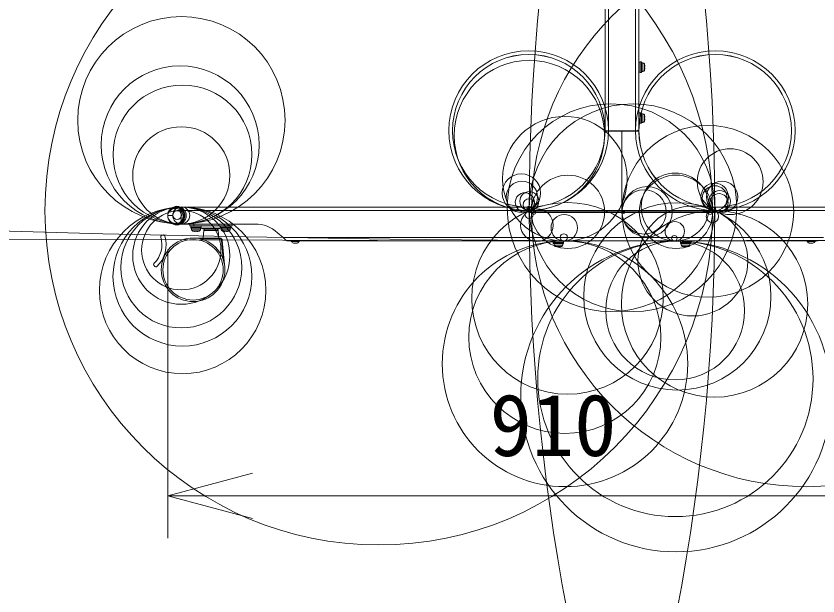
# Model space of a CAD drawing. Units: millimetres, scale not verified. Extents: x -4441 to 4512, y -674 to 8972.
# Drawn here: x 19.13 to 42.79, y 8.23 to 25.32 of the extents above; entities that cross this region are included whole.
import ezdxf
from ezdxf.enums import TextEntityAlignment as Align

# ---------------------------------------------------------------- set-up
doc = ezdxf.new("R2010")
doc.units = ezdxf.units.MM
doc.header["$LTSCALE"] = 0.125
for name, color, linetype, lineweight in [('0-0_0', 7, 'Continuous', 18), ('0-5_SUNPO', 3, 'Continuous', 18), ('0-6_GAIKEI', 1, 'Continuous', 18)]:
    doc.layers.add(name, color=color, linetype=linetype, lineweight=lineweight)
doc.styles.add('ＭＳ ゴシック', font='')
doc.styles.get('ＭＳ ゴシック').set_extended_font_data('MS Gothic')

# ---------------------------------------------------------------- blocks, each defined once
blk = doc.blocks.new('_Open30')
at = {"layer": '0-0_0'}
blk.add_line((0, 0), (-1, 0), dxfattribs=at)
blk.add_lwpolyline([(-1, 0.26795), (0, 0), (-1, -0.26795)], dxfattribs=at)
blk = doc.blocks.new('D7')
at = {"layer": '0-5_SUNPO'}
for p, q in [((217.0998, 145.9354), (217.0998, 137.4208)), ((239.8498, 145.9354), (239.8498, 137.4208)), ((219.5998, 138.6708), (237.3498, 138.6708))]:
    blk.add_line(p, q, dxfattribs=at)
at = {"layer": '0-5_SUNPO', "xscale": 2.5, "yscale": 2.5, "rotation": 180}
blk.add_blockref('_Open30', (217.0998, 138.6708), dxfattribs=at)
at = {"layer": '0-5_SUNPO', "xscale": 2.5, "yscale": 2.5}
blk.add_blockref('_Open30', (239.8498, 138.6708), dxfattribs=at)
at = {"layer": '0-5_SUNPO', "color": 7, "style": 'ＭＳ ゴシック'}
blk.add_text('910', height=1.833, dxfattribs=at).set_placement((226.5998, 139.2958), align=Align.BOTTOM_LEFT)

msp = doc.modelspace()

# ---------------------------------------------------------------- linework, layer by layer
at = {"layer": '0-6_GAIKEI', "color": 7}
for p, q in [((36.5072, 57.3384), (36.5072, 21.9409)), ((37.5072, 57.3384), (37.5072, 21.9409)), ((37.5472, 23.9647), (37.5072, 23.9647)), ((37.5847, 23.9672), (37.5472, 23.9672)), ((37.626, 23.9437), (37.5847, 23.9459)), ((37.5072, 23.6647), (37.5472, 23.6647)), ((37.5472, 23.6622), (37.5597, 23.6622)), ((37.5847, 23.6834), (37.626, 23.6856)), ((37.6732, 23.8934), (37.6726, 23.8931)), ((37.6809, 23.836), (37.6726, 23.836)), ((37.6809, 23.7934), (37.6726, 23.7934)), ((37.6726, 23.7362), (37.6732, 23.7359)), ((37.5472, 22.4647), (37.5072, 22.4647)), ((37.5847, 22.4672), (37.5472, 22.4672)), ((37.626, 22.4437), (37.5847, 22.4459)), ((37.6732, 22.3934), (37.6726, 22.3931)), ((37.6809, 22.336), (37.6726, 22.336)), ((37.6809, 22.2934), (37.6726, 22.2934)), ((37.5072, 22.1647), (37.5472, 22.1647)), ((37.5472, 22.1622), (37.5597, 22.1622)), ((37.5847, 22.1834), (37.626, 22.1856)), ((37.6726, 22.2362), (37.6732, 22.2359)), ((36.5109, 21.9361), (36.5147, 21.9386)), ((36.5154, 21.9389), (36.5149, 21.9387)), ((36.5152, 21.9388), (36.5197, 21.9397)), ((37.5071, 21.9409), (37.5072, 21.9396)), ((37.5072, 21.9408), (37.5072, 21.9397)), ((37.5073, 21.9272), (37.5073, 21.9272)), ((34.251, 19.6909), (24.0022, 19.6909)), ((34.2697, 19.6897), (34.2697, 19.6897)), ((39.7447, 19.6897), (39.7447, 19.6897)), ((39.7536, 19.686), (39.7563, 19.682)), ((45.9522, 19.6909), (39.7635, 19.6909)), ((24.0022, 19.1909), (24.0022, 19.1962)), ((24.0022, 19.1909), (26.177, 19.1909)), ((24.2863, 19.1018), (24.2863, 19.0893)), ((24.2888, 19.1418), (24.2888, 19.1018)), ((24.3076, 19.0643), (24.3098, 19.0231)), ((24.3604, 18.9764), (24.3601, 18.9758)), ((24.4175, 18.9681), (24.4175, 18.9764)), ((24.4601, 18.9681), (24.4601, 18.9764)), ((24.5176, 18.9758), (24.5173, 18.9764)), ((24.5679, 19.0231), (24.5701, 19.0643)), ((24.5888, 19.1018), (24.5888, 19.1418)), ((24.5913, 19.0643), (24.5913, 19.1018)), ((24.5913, 19.0698), (24.5921, 19.0692)), ((24.6641, 18.9953), (24.6451, 18.7784)), ((25.0825, 19.0418), (24.6702, 19.0418)), ((24.7139, 19.0409), (25.0388, 19.0409)), ((24.7513, 19.0418), (24.7513, 19.0409)), ((25.0013, 19.0409), (25.0013, 19.0418)), ((25.1076, 18.7784), (25.0886, 18.9953)), ((25.1606, 19.0692), (25.1613, 19.0698)), ((25.1613, 19.1018), (25.1613, 19.0893)), ((25.1638, 19.1418), (25.1638, 19.1018)), ((25.1826, 19.0643), (25.1848, 19.0231)), ((25.2354, 18.9764), (25.2351, 18.9758)), ((25.2925, 18.9681), (25.2925, 18.9764)), ((25.3351, 18.9681), (25.3351, 18.9764)), ((25.3926, 18.9758), (25.3923, 18.9764)), ((25.4429, 19.0231), (25.4451, 19.0643)), ((25.4638, 19.1018), (25.4638, 19.1418)), ((25.4663, 19.0643), (25.4663, 19.1018)), ((26.8446, 18.9354), (27.0057, 18.7909)), ((23.4654, 18.8651), (23.4185, 18.8476)), ((24.3763, 18.7784), (25.1381, 18.7784)), ((25.2128, 18.7099), (25.2748, 18.0017)), ((27.0057, 18.7909), (27.0816, 18.7229)), ((42.7894, 18.6909), (27.1651, 18.6909)), ((27.2484, 18.6834), (27.2484, 18.6762)), ((27.4834, 18.6834), (27.2484, 18.6834)), ((27.4834, 18.6762), (27.2484, 18.6762)), ((27.3122, 18.6307), (27.3124, 18.6312)), ((27.3204, 18.6909), (27.3216, 18.6834)), ((27.3529, 18.622), (27.3529, 18.6312)), ((27.3789, 18.622), (27.3789, 18.6312)), ((27.4102, 18.6834), (27.4114, 18.6909)), ((27.4194, 18.6312), (27.4197, 18.6307)), ((27.4834, 18.6762), (27.4834, 18.6834)), ((34.9797, 18.6509), (34.9797, 18.6384)), ((34.9822, 18.6909), (34.9822, 18.6509)), ((35.001, 18.6134), (35.0031, 18.5722)), ((35.0538, 18.5255), (35.0535, 18.5249)), ((35.1109, 18.5172), (35.1109, 18.5255)), ((35.1535, 18.5172), (35.1535, 18.5255)), ((35.211, 18.5249), (35.2107, 18.5255)), ((35.2613, 18.5722), (35.2635, 18.6134)), ((35.2822, 18.6509), (35.2822, 18.6909)), ((35.2847, 18.6134), (35.2847, 18.6509)), ((35.4836, 18.6899), (35.4855, 18.6905)), ((35.4855, 18.6905), (35.4861, 18.6908)), ((38.6335, 18.6899), (38.6358, 18.6899)), ((38.6426, 18.6899), (38.6517, 18.6899)), ((38.6517, 18.6899), (38.7195, 18.6899)), ((38.7211, 18.6899), (38.723, 18.6905)), ((38.723, 18.6905), (38.7237, 18.6908)), ((38.7297, 18.6509), (38.7297, 18.6384)), ((38.7322, 18.6909), (38.7322, 18.6509)), ((38.751, 18.6134), (38.7531, 18.5722)), ((38.8038, 18.5255), (38.8035, 18.5249)), ((38.8609, 18.5172), (38.8609, 18.5255)), ((38.9035, 18.5172), (38.9035, 18.5255)), ((38.961, 18.5249), (38.9607, 18.5255)), ((39.0113, 18.5722), (39.0135, 18.6134)), ((39.0322, 18.6509), (39.0322, 18.6909)), ((39.0347, 18.6134), (39.0347, 18.6509)), ((42.706, 18.6834), (42.471, 18.6834)), ((42.471, 18.6834), (42.471, 18.6762)), ((42.5348, 18.6307), (42.535, 18.6312)), ((42.543, 18.6909), (42.5442, 18.6834)), ((42.5755, 18.6312), (42.5755, 18.622)), ((42.6015, 18.6312), (42.6015, 18.622)), ((42.6328, 18.6834), (42.6341, 18.6909)), ((42.642, 18.6312), (42.6423, 18.6307)), ((42.706, 18.6762), (42.706, 18.6834)), ((23.1937, 17.9773), (23.2264, 17.9394)), ((24.3513, 16.9034), (24.3473, 16.9034))]:
    msp.add_line(p, q, dxfattribs=at)
at = {"layer": '0-6_GAIKEI'}
for p, q in [((36.6072, 57.3384), (36.6072, 21.9409)), ((37.4072, 57.3384), (37.4072, 21.9409)), ((37.5472, 23.6622), (37.5472, 23.9672)), ((37.5847, 23.663), (37.5847, 23.9672)), ((37.626, 23.9437), (37.626, 23.6856)), ((37.6692, 23.9091), (37.6692, 23.7202)), ((37.5472, 22.1622), (37.5472, 22.4672)), ((37.5847, 22.163), (37.5847, 22.4672)), ((37.626, 22.4437), (37.626, 22.1856)), ((37.6692, 22.4091), (37.6692, 22.2202)), ((37.5072, 21.9409), (36.5072, 21.9409)), ((36.5822, 21.9409), (36.5822, 21.9397)), ((36.6071, 21.9272), (37.0072, 21.9273)), ((36.6585, 21.9409), (36.6585, 21.9397)), ((37.0072, 19.5847), (37.0072, 21.9409)), ((37.0072, 21.9273), (37.4073, 21.9272)), ((37.3809, 21.9397), (37.3809, 21.9409)), ((37.4572, 21.9397), (37.4572, 21.9409)), ((24.0022, 19.1959), (24.0022, 19.6909)), ((34.251, 19.6909), (34.251, 19.6159)), ((39.7635, 19.6159), (39.7635, 19.6909)), ((23.7522, 19.4409), (23.6022, 19.4409)), ((34.2546, 19.5909), (24.0022, 19.5909)), ((34.2572, 19.6147), (34.2573, 19.615)), ((34.2663, 19.5789), (34.2634, 19.5847)), ((34.2772, 19.5846), (34.2748, 19.5898)), ((34.2772, 19.5846), (37.0072, 19.5847)), ((37.0072, 19.5517), (34.3321, 19.5517)), ((39.6822, 19.5397), (34.3322, 19.5397)), ((34.3385, 19.5284), (39.676, 19.5284)), ((34.7433, 19.5397), (34.7434, 19.5284)), ((34.8182, 19.5397), (34.8184, 19.5284)), ((37.0072, 19.5847), (39.7372, 19.5846)), ((37.0072, 19.5517), (37.0072, 19.5847)), ((39.6823, 19.5517), (37.0072, 19.5517)), ((39.196, 19.5284), (39.1962, 19.5397)), ((39.2712, 19.5397), (39.271, 19.5284)), ((39.7372, 19.5846), (39.7396, 19.5898)), ((39.751, 19.5847), (39.7482, 19.5789)), ((39.7572, 19.615), (39.7572, 19.6147)), ((45.9522, 19.5909), (39.7598, 19.5909)), ((24.3763, 19.1909), (24.3763, 19.1418)), ((25.3763, 19.1418), (25.3763, 19.1909)), ((24.2863, 19.1018), (24.5913, 19.1018)), ((24.2872, 19.0643), (24.5913, 19.0643)), ((24.5679, 19.0231), (24.3098, 19.0231)), ((24.5333, 18.9798), (24.3444, 18.9798)), ((25.1606, 19.0692), (24.5921, 19.0692)), ((25.0886, 18.9953), (24.6641, 18.9953)), ((25.1613, 19.1018), (25.4663, 19.1018)), ((25.1622, 19.0643), (25.4663, 19.0643)), ((25.4429, 19.0231), (25.1848, 19.0231)), ((25.4083, 18.9798), (25.2194, 18.9798)), ((25.1381, 18.7534), (24.5655, 18.7534)), ((25.1381, 18.7534), (25.1381, 18.7784)), ((25.2128, 18.7099), (25.1879, 18.7078)), ((25.2369, 18.148), (25.1879, 18.7078)), ((42.9487, 18.7909), (27.0057, 18.7909)), ((34.9797, 18.6509), (35.2847, 18.6509)), ((34.9805, 18.6134), (35.2847, 18.6134)), ((35.2613, 18.5722), (35.0031, 18.5722)), ((35.2267, 18.5289), (35.0377, 18.5289)), ((38.7297, 18.6509), (39.0347, 18.6509)), ((38.7305, 18.6134), (39.0347, 18.6134)), ((39.0113, 18.5722), (38.7531, 18.5722)), ((38.9767, 18.5289), (38.7877, 18.5289)), ((42.706, 18.6762), (42.471, 18.6762))]:
    msp.add_line(p, q, dxfattribs=at)
at = {"layer": '0-6_GAIKEI', "color": 7}
for points in [[(37.5722, 23.6622), (37.5847, 23.6622), (37.5847, 23.663)], [(37.5722, 22.1622), (37.5847, 22.1622), (37.5847, 22.163)], [(25.5013, 19.1909), (25.5013, 19.1418), (24.2513, 19.1418), (24.2513, 19.1909)], [(24.2863, 19.0768), (24.2863, 19.0643), (24.2872, 19.0643)], [(25.1613, 19.0768), (25.1613, 19.0643), (25.1622, 19.0643)], [(34.9797, 18.6259), (34.9797, 18.6134), (34.9805, 18.6134)], [(38.7297, 18.6259), (38.7297, 18.6134), (38.7305, 18.6134)]]:
    msp.add_lwpolyline(points, dxfattribs=at)
at = {"layer": '0-6_GAIKEI'}
msp.add_lwpolyline([(37.4073, 21.9397), (37.0072, 21.9397), (36.6072, 21.9397)], dxfattribs=at)
at = {"layer": '0-6_GAIKEI', "color": 7}
for centre, radius in [((35.3886, 4495.3383), 4476.6484), ((38.6486, 675.7958), 657.106), ((24.0069, 22.2487), 3.0578), ((34.2571, 21.9398), 2.2502), ((34.2573, 21.9396), 2.2499), ((39.7573, 21.9398), 2.2502), ((39.7572, 21.9396), 2.2499), ((23.9698, 21.5228), 2.331), ((35.3232, 20.5269), 1.8371), ((36.5197, 21.9272), 0.0125), ((37.4812, 21.941), 0.0136), ((38.576, 19.6924), 1.0025), ((24.0421, 17.2352), 2.4567), ((24.005, 17.9088), 1.7821), ((23.8756, 19.4394), 0.2734), ((23.8566, 19.4411), 0.2544), ((23.8406, 19.4447), 0.2381), ((23.8317, 19.4228), 0.2264), ((39.7444, 19.6771), 0.0128), ((35.3053, 19.0811), 0.3912), ((38.5642, 18.9754), 0.2854), ((24.3513, 17.8409), 0.9375), ((35.2929, 18.7975), 0.1073), ((35.4842, 18.6923), 0.00219), ((38.5535, 18.7719), 0.0816), ((38.7215, 18.6928), 0.00274), ((35.3249, 15.0695), 3.6204), ((35.3206, 15.8551), 2.8347), ((38.6009, 14.1085), 4.5815), ((38.5816, 14.6277), 4.0622), ((38.5775, 16.642), 2.0478)]:
    msp.add_circle(centre, radius, dxfattribs=at)
at = {"layer": '0-6_GAIKEI'}
for centre, radius in [((659.0468, 20.5242), 694.6934), ((694.8718, 20.5242), 694.6934), ((489.4014, 19.7107), 524.9482), ((525.2264, 19.7107), 524.9482), ((317.2743, 20.6637), 352.821), ((353.0993, 20.6637), 352.821), ((295.7259, 20.7072), 331.3725), ((331.5509, 20.7072), 331.3725), ((228.6079, 19.7697), 264.2546), ((264.4329, 19.7697), 264.2546), ((-22.6384, 19.5916), 62.3832), ((96.6423, 19.5916), 62.3727), ((29.8316, 19.5799), 9.8507), ((42.4577, 19.5733), 8.1256), ((34.2527, 21.9441), 2.3544), ((39.7615, 21.944), 2.3542), ((34.2718, 21.8011), 2.2164), ((24.0379, 21.2392), 2.0492), ((36.6816, 19.671), 3.0631), ((37.3322, 19.671), 3.0625), ((24.0043, 20.624), 1.4331), ((39.5402, 19.5634), 2.5331), ((40.1974, 20.4393), 0.9707), ((34.038, 20.1037), 0.5657), ((35.4132, 19.5506), 1.081), ((38.6005, 19.5506), 1.0818), ((34.0545, 19.9888), 0.4615), ((39.7417, 19.9899), 0.4053), ((39.9601, 19.989), 0.4617), ((34.1401, 19.8313), 0.2822), ((34.2728, 19.8651), 0.2805), ((37.749, 19.5509), 0.7418), ((37.6601, 19.5467), 0.6529), ((39.7443, 19.9525), 0.3679), ((39.8908, 19.8618), 0.3168), ((34.2665, 19.7598), 0.1752), ((39.8711, 19.8176), 0.2686), ((24.0379, 17.6421), 2.0497), ((24.0043, 18.2579), 1.433), ((23.8441, 19.4423), 0.2419), ((23.8441, 19.4395), 0.2419), ((24.0023, 19.446), 0.2501), ((35.399, 16.9978), 2.8253), ((34.2651, 19.6476), 0.0629), ((34.2488, 19.6177), 0.0426), ((34.35, 19.6182), 0.0804), ((38.6399, 17.0564), 2.7617), ((39.0982, 18.1011), 1.6209), ((39.6646, 19.6181), 0.0802), ((24.0028, 18.4203), 1.1706), ((23.8819, 19.4535), 0.1303), ((34.4954, 19.1574), 0.4796), ((34.2671, 19.4681), 0.1166), ((34.2715, 19.5737), 0.0448), ((34.2555, 19.6051), 0.0284), ((34.2691, 19.5857), 0.0325), ((34.2584, 19.5985), 0.0211), ((34.273, 19.5646), 0.0223), ((34.2633, 19.6057), 0.0117), ((34.2618, 19.6106), 0.00657), ((34.2609, 19.6127), 0.00435), ((34.2642, 19.5923), 0.00761), ((34.2616, 19.6127), 0.00482), ((34.2603, 19.6137), 0.00318), ((34.3978, 19.5422), 0.0657), ((39.7375, 16.8358), 2.7489), ((37.0492, 19.5422), 0.042), ((39.6754, 19.4175), 0.1835), ((39.6135, 19.5423), 0.0688), ((39.7421, 19.5701), 0.0484), ((39.7453, 19.5855), 0.0327), ((39.7585, 19.6037), 0.0269), ((39.7579, 19.6026), 0.0256), ((39.75, 19.5971), 0.0124), ((39.7508, 19.6048), 0.0127), ((39.7525, 19.6103), 0.00694), ((39.753, 19.6128), 0.00459), ((39.7534, 19.6125), 0.00453), ((39.7541, 19.6137), 0.00317), ((24.3514, 17.841), 0.8905)]:
    msp.add_circle(centre, radius, dxfattribs=at)
at = {"layer": '0-6_GAIKEI', "color": 7}
for centre, radius, start, end in [((37.6235, 23.8963), 0.0475, 15.65992, 87), ((37.3322, 23.8147), 0.35, 13.00288, 15.65992), ((37.6235, 23.733), 0.0475, 273, 344.34008), ((37.3322, 23.8147), 0.35, 344.34008, 346.99712), ((37.3322, 23.8147), 0.3493, 3.49576, 12.97773), ((37.3322, 23.8147), 0.3493, 347.02227, 356.50424), ((37.6235, 22.3963), 0.0475, 15.65992, 87), ((37.3322, 22.3147), 0.35, 13.00288, 15.65992), ((37.3322, 22.3147), 0.3493, 3.49576, 12.97773), ((37.3322, 22.3147), 0.3493, 347.02227, 356.50424), ((-1.7133, 22.0128), 39.2205, 359.937, 0.00265), ((37.6235, 22.233), 0.0475, 273, 344.34008), ((37.3322, 22.3147), 0.35, 344.34008, 346.99712), ((36.5197, 21.9272), 0.0125, 134.33771, 179.68347), ((36.5197, 21.9272), 0.0125, 112.37968, 134.24661), ((36.5197, 21.9272), 0.0125, 92.13655, 109.9046), ((37.4948, 21.9272), 0.0125, 67.59728, 87.90706), ((37.4948, 21.9272), 0.0125, 0.31653, 67.21448), ((35.44, 21.9432), 2.0673, 359.57822, 359.90101), ((34.2563, 21.9402), 2.251, 321.45549, 331.00663), ((39.7581, 21.9403), 2.2511, 208.99381, 218.54474), ((34.2697, 19.6772), 0.0125, 157.69219, 177.96106), ((34.2697, 19.6772), 0.0125, 90.31653, 157.46169), ((39.7447, 19.6772), 0.0125, 44.55328, 89.68347), ((39.7447, 19.6772), 0.0125, 22.41335, 44.34634), ((39.7447, 19.6772), 0.0125, 2.01703, 22.41198), ((26.177, 18.1909), 1, 48.11231, 90), ((24.3572, 19.0256), 0.0475, 183, 254.34008), ((24.4388, 19.3168), 0.35, 254.34008, 256.99712), ((24.4388, 19.3168), 0.3493, 257.02227, 266.50424), ((24.4388, 19.3168), 0.3493, 273.49576, 282.97773), ((24.4388, 19.3168), 0.35, 283.00288, 285.65992), ((24.5205, 19.0256), 0.0475, 285.65992, 357), ((24.6702, 19.1668), 0.125, 231.34019, 270), ((24.7139, 18.9909), 0.05, 90, 175), ((25.0388, 18.9909), 0.05, 5, 90), ((25.0825, 19.1668), 0.125, 270, 308.65981), ((25.2322, 19.0256), 0.0475, 183, 254.34008), ((25.3138, 19.3168), 0.35, 254.34008, 256.99712), ((25.3138, 19.3168), 0.3493, 257.02227, 266.50424), ((25.3138, 19.3168), 0.3493, 273.49576, 282.97773), ((25.3138, 19.3168), 0.35, 283.00288, 285.65992), ((25.3955, 19.0256), 0.0475, 285.65992, 357), ((22.681, 18.5739), 0.75, 313.40465, 17.63719), ((22.681, 18.5739), 0.875, 313.24159, 17.80025), ((23.4315, 18.8125), 0.0375, 110.36658, 197.63719), ((23.4785, 18.8299), 0.0375, 17.80026, 110.36659), ((24.3763, 18.7534), 0.025, 90, 99.78019), ((25.1381, 18.7034), 0.075, 5, 90), ((27.1651, 18.8159), 0.125, 228.11231, 270), ((27.3659, 18.7734), 0.1525, 219.60193, 249.36221), ((27.3659, 18.7734), 0.152, 249.38294, 265.09456), ((27.3659, 18.7734), 0.152, 274.90544, 290.61706), ((27.3659, 18.7734), 0.1525, 290.63779, 320.39807), ((35.0506, 18.5746), 0.0475, 183, 254.34008), ((35.1322, 18.8659), 0.35, 254.34008, 256.99712), ((35.1322, 18.8659), 0.3493, 257.02227, 266.50424), ((35.1322, 18.8659), 0.3493, 273.49576, 282.97773), ((35.1322, 18.8659), 0.35, 283.00288, 285.65992), ((35.2139, 18.5746), 0.0475, 285.65992, 357), ((35.4813, 18.7022), 0.0125, 280.22616, 295.84195), ((38.7188, 18.7022), 0.0125, 280.47453, 295.84196), ((38.8006, 18.5746), 0.0475, 183, 254.34008), ((38.8822, 18.8659), 0.35, 254.34008, 256.99712), ((38.8822, 18.8659), 0.3493, 257.02227, 266.50424), ((38.8822, 18.8659), 0.3493, 273.49576, 282.97773), ((38.8822, 18.8659), 0.35, 283.00288, 285.65992), ((38.9639, 18.5746), 0.0475, 285.65992, 357), ((42.5885, 18.7734), 0.1525, 219.60193, 249.36221), ((42.5885, 18.7734), 0.152, 249.38294, 265.09456), ((42.5885, 18.7734), 0.152, 274.90544, 290.61706), ((42.5885, 18.7734), 0.1525, 290.63779, 320.39807), ((23.2222, 18.0018), 0.0375, 133.40466, 220.67525), ((23.2548, 17.9638), 0.0375, 220.67524, 313.24157), ((24.3513, 17.8409), 0.9375, 359.27812, 0.48482), ((24.3513, 17.8409), 0.9375, 314.96061, 317.50803)]:
    msp.add_arc(centre, radius, start, end, dxfattribs=at)
at = {"layer": '0-6_GAIKEI'}
for centre, radius, start, end in [((36.4456, -377.2159), 399.1432, 89.97681, 89.99116), ((36.5482, -124.1284), 146.0681, 89.97689, 90.0112), ((48.0277, 21.9295), 11.4205, 179.94879, 180.01129), ((31.4246, 21.9313), 5.9826, 359.96035, 0.07955), ((37.4662, -124.3157), 146.2554, 89.98882, 90.02309), ((37.5709, -382.4622), 404.3894, 90.00901, 90.02318), ((88.3453, 19.6416), 54.0881, 179.96232, 180.02856), ((-14.341, 19.6416), 54.0982, 359.97144, 0.03767), ((34.3385, 19.6159), 0.0875, 180, 270), ((34.3322, 19.6147), 0.075, 180, 203.52438), ((34.3322, 19.6148), 0.0751, 208.54573, 269.98239), ((34.3323, 19.6143), 0.0626, 208.28866, 269.83375), ((39.676, 19.6159), 0.0875, 270, 359.99998), ((39.6822, 19.6148), 0.0751, 270.01712, 331.45534), ((39.6821, 19.6143), 0.0626, 270.16532, 331.71228), ((39.6822, 19.6147), 0.075, 336.4756, 359.99998), ((25.1381, 18.7034), 0.05, 5, 90)]:
    msp.add_arc(centre, radius, start, end, dxfattribs=at)
at = {"layer": '0-6_GAIKEI', "color": 7}
for centre, major_axis, ratio, start_param, end_param in [((37.5597, 23.8147), (0.2423, 0), 0.629325, 4.712389, 4.8157409), ((37.5722, 23.8147), (0.2423, 0), 0.629325, 4.6865941, 4.712389), ((37.5722, 23.8147), (0.2423, 0), 0.629325, 4.712389, 4.7639959), ((37.3679, 23.8147), (0, -0.3406), 0.896486, 1.5082172, 1.6333755), ((37.3679, 22.3147), (0, -0.3406), 0.896486, 1.5082172, 1.6333755), ((37.5597, 22.3147), (0.2423, 0), 0.629325, 4.712389, 4.8157409), ((37.5722, 22.3147), (0.2423, 0), 0.629325, 4.6865941, 4.712389), ((37.5722, 22.3147), (0.2423, 0), 0.629325, 4.712389, 4.7639959), ((24.4388, 19.0893), (0, 0.2423), 0.629325, 1.5707963, 1.6741482), ((24.4388, 19.0768), (0, 0.2423), 0.629325, 1.5450015, 1.5707963), ((24.4388, 19.0768), (0, 0.2423), 0.629325, 1.5707963, 1.6224032), ((24.4388, 19.2812), (-0.3406, 0), 0.896486, 1.5082172, 1.6333755), ((25.3138, 19.0893), (0, 0.2423), 0.629325, 1.5707963, 1.6741482), ((25.3138, 19.0768), (0, 0.2423), 0.629325, 1.5450015, 1.5707963), ((25.3138, 19.0768), (0, 0.2423), 0.629325, 1.5707963, 1.6224032), ((25.3138, 19.2812), (-0.3406, 0), 0.896486, 1.5082172, 1.6333755), ((27.3659, 18.7667), (0.1518, 0), 0.896486, 4.6266657, 4.7981122), ((35.1322, 18.6384), (0, 0.2423), 0.629325, 1.5707963, 1.6741482), ((35.1322, 18.6259), (0, 0.2423), 0.629325, 1.5450015, 1.5707963), ((35.1322, 18.6259), (0, 0.2423), 0.629325, 1.5707963, 1.6224032), ((35.1322, 18.8302), (-0.3406, 0), 0.896486, 1.5082172, 1.6333755), ((38.8822, 18.6384), (0, 0.2423), 0.629325, 1.5707963, 1.6741482), ((38.8822, 18.6259), (0, 0.2423), 0.629325, 1.5450015, 1.5707963), ((38.8822, 18.6259), (0, 0.2423), 0.629325, 1.5707963, 1.6224032), ((38.8822, 18.8302), (-0.3406, 0), 0.896486, 1.5082172, 1.6333755), ((42.5885, 18.7667), (0.1518, 0), 0.896486, 4.6266657, 4.7981122)]:
    msp.add_ellipse(centre, major_axis=major_axis, ratio=ratio, start_param=start_param, end_param=end_param, dxfattribs=at)

# ---------------------------------------------------------------- block references
at = {"layer": '0-5_SUNPO'}
msp.add_blockref('D7', (-193.4976, -127.4948), dxfattribs=at)

doc.saveas('drawing.dxf')
